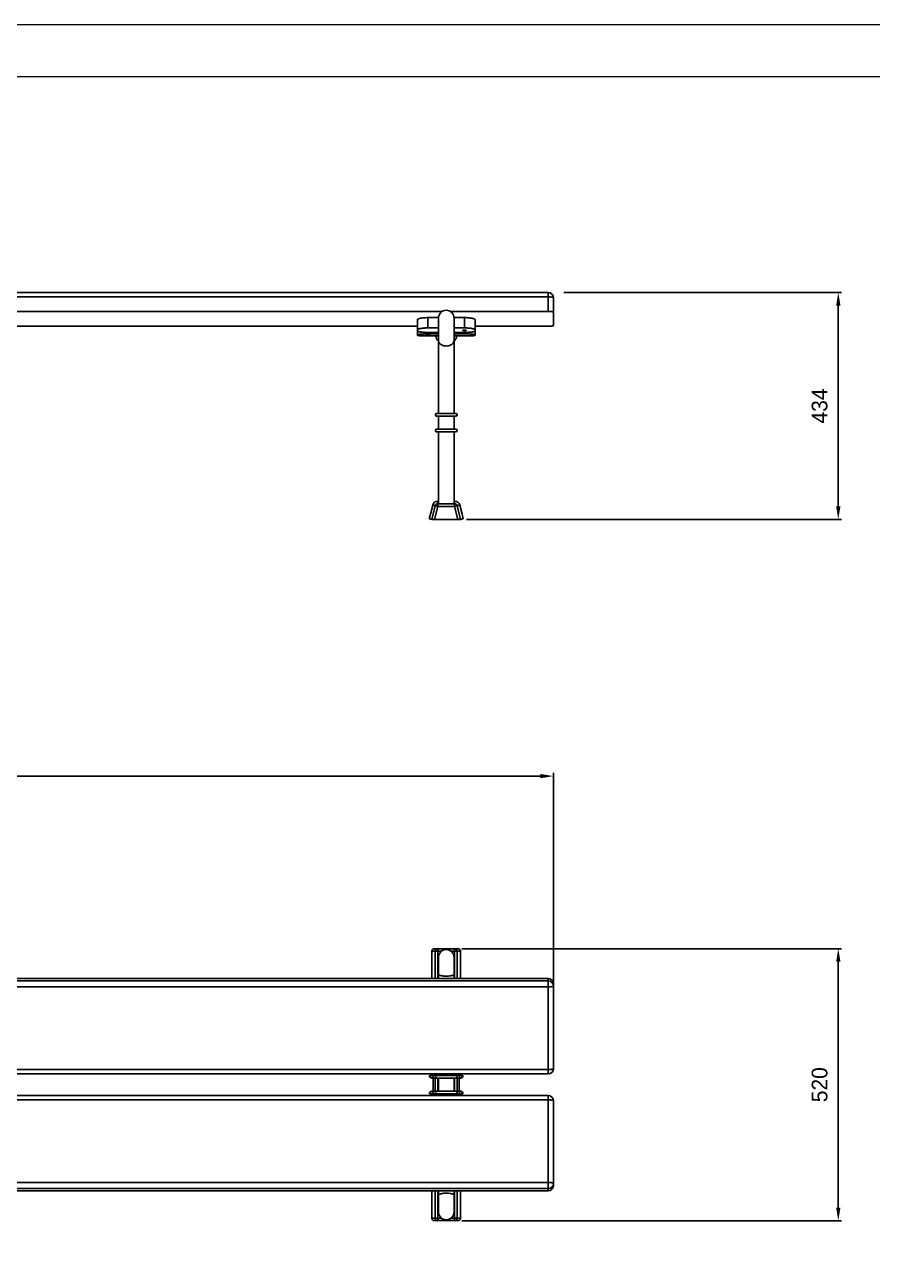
# Model space of a CAD drawing. Header units: millimetres. Extents: x 1249 to 7189, y -2895 to 1305.
# Drawn here: x 2871 to 4492, y -1025 to 1305 of the extents above; entities that cross this region are included whole.
import ezdxf

# ---------------------------------------------------------------- set-up
doc = ezdxf.new("R2010")
doc.units = ezdxf.units.MM
doc.header["$PDSIZE"] = -1
doc.layers.add('tabelka', color=155, linetype='Continuous')
doc.layers.add('WYMIAR', color=96, linetype='Continuous')
doc.dimstyles.new('1-1', dxfattribs={"dimtxt": 30, "dimasz": 25, "dimexe": 6.25, "dimexo": 30, "dimgap": 20.625, "dimtad": 1, "dimdec": 1, "dimtxsty": 'Standard', "dimcen": 0, "dimclrd": 2, "dimclre": 2, "dimclrt": 2, "dimadec": 0, "dimazin": 0, "dimtfac": 1, "dimtdec": 1, "dimtmove": 0, "dimatfit": 3, "dimfxl": 0, "dimarcsym": 0})

# ---------------------------------------------------------------- blocks, each defined once
blk = doc.blocks.new('rzut')
for p, q in [((-223.3, -1243.7), (-223.3, -1295.8)), ((-216.8, -1243.7), (-223.3, -1243.7)), ((-218.2, -1238.7), (-211.9, -1238.7)), ((-216.8, -1243.7), (-211.9, -1243.7)), ((-216.8, -1295.8), (-216.8, -1243.7)), ((-211.9, -1238.7), (-211.9, -1243.7)), ((-211.9, -1238.7), (-179.7, -1238.7)), ((-211.9, -1243.7), (-211.9, -1295.8)), ((-205.2, -1243.7), (-211.9, -1243.7)), ((-210.8, -1255.4), (-210.8, -1287.2)), ((-179.7, -1243.7), (-186.5, -1243.7)), ((-180.8, -1287.2), (-180.8, -1255.4)), ((-179.7, -1238.7), (-179.7, -1243.7)), ((-179.7, -1238.7), (-173.5, -1238.7)), ((-179.7, -1243.7), (-174.9, -1243.7)), ((-179.7, -1295.8), (-179.7, -1243.7)), ((-168.3, -1243.7), (-174.9, -1243.7)), ((-174.9, -1243.7), (-174.9, -1295.8)), ((-168.3, -1243.7), (-168.3, -1295.8)), ((-0.8, -1295.8), (-2380.8, -1295.8)), ((-2380.8, -1300.2), (-0.8, -1300.2)), ((-210.8, -1287.2), (-210.8, -1295.8)), ((-180.8, -1295.8), (-180.8, -1287.2)), ((-0.8, -1300.2), (-0.8, -1295.8)), ((-0.8, -1311.7), (-0.8, -1300.2)), ((-0.8, -1311.7), (-2380.8, -1311.7)), ((-0.8, -1469.7), (-0.8, -1311.7)), ((9.2, -1305.7), (9.2, -1310.1)), ((9.2, -1310.1), (9.2, -1468.1)), ((-2380.8, -1469.7), (-0.8, -1469.7)), ((-2380.8, -1478.1), (-0.8, -1478.1)), ((-228.2, -1483.7), (-226, -1483.7)), ((-219.2, -1481.2), (-225.8, -1481.2)), ((-223.4, -1486.2), (-219.2, -1486.2)), ((-223.3, -1478.1), (-223.3, -1481.2)), ((-220.8, -1511.2), (-220.8, -1486.2)), ((-214.1, -1481.2), (-219.2, -1481.2)), ((-219.2, -1486.2), (-214.1, -1486.2)), ((-216.8, -1481.2), (-216.8, -1478.1)), ((-216.8, -1511.2), (-216.8, -1486.2)), ((-177.6, -1481.2), (-214.1, -1481.2)), ((-214.1, -1486.2), (-177.6, -1486.2)), ((-211.9, -1478.1), (-211.9, -1481.2)), ((-211.9, -1486.2), (-211.9, -1511.2)), ((-210.8, -1478.1), (-210.8, -1481.2)), ((-210.8, -1486.2), (-210.8, -1498.4)), ((-180.8, -1481.2), (-180.8, -1478.1)), ((-180.8, -1498.4), (-180.8, -1486.2)), ((-179.7, -1481.2), (-179.7, -1478.1)), ((-179.7, -1511.2), (-179.7, -1486.2)), ((-172.4, -1481.2), (-177.6, -1481.2)), ((-177.6, -1486.2), (-172.4, -1486.2)), ((-174.9, -1478.1), (-174.9, -1481.2)), ((-174.9, -1486.2), (-174.9, -1511.2)), ((-165.8, -1481.2), (-172.4, -1481.2)), ((-172.4, -1486.2), (-168.2, -1486.2)), ((-170.8, -1486.2), (-170.8, -1511.2)), ((-168.3, -1478.1), (-168.3, -1481.2)), ((-163.4, -1483.7), (-165.6, -1483.7)), ((-0.8, -1478.1), (-0.8, -1469.7)), ((-226, -1513.7), (-228.2, -1513.7)), ((-219.2, -1511.2), (-223.4, -1511.2)), ((-214.1, -1511.2), (-219.2, -1511.2)), ((-177.6, -1511.2), (-214.1, -1511.2)), ((-210.8, -1499), (-210.8, -1511.2)), ((-180.8, -1511.2), (-180.8, -1499)), ((-172.4, -1511.2), (-177.6, -1511.2)), ((-168.2, -1511.2), (-172.4, -1511.2)), ((-165.6, -1513.7), (-163.4, -1513.7)), ((-0.8, -1519.4), (-2380.8, -1519.4)), ((-0.8, -1527.8), (-2380.8, -1527.8)), ((-225.8, -1516.2), (-219.2, -1516.2)), ((-223.3, -1516.2), (-223.3, -1519.4)), ((-219.2, -1516.2), (-214.1, -1516.2)), ((-216.8, -1519.4), (-216.8, -1516.2)), ((-214.1, -1516.2), (-177.6, -1516.2)), ((-211.9, -1516.2), (-211.9, -1519.4)), ((-210.8, -1516.2), (-210.8, -1519.4)), ((-180.8, -1519.4), (-180.8, -1516.2)), ((-179.7, -1519.4), (-179.7, -1516.2)), ((-177.6, -1516.2), (-172.4, -1516.2)), ((-174.9, -1516.2), (-174.9, -1519.4)), ((-172.4, -1516.2), (-165.8, -1516.2)), ((-168.3, -1516.2), (-168.3, -1519.4)), ((-0.8, -1527.8), (-0.8, -1519.4)), ((-0.8, -1685.7), (-0.8, -1527.8)), ((9.2, -1529.4), (9.2, -1687.3)), ((-2380.8, -1685.7), (-0.8, -1685.7)), ((-0.8, -1697.2), (-2380.8, -1697.2)), ((-0.8, -1697.2), (-0.8, -1685.7)), ((-0.8, -1701.6), (-0.8, -1697.2)), ((9.2, -1687.3), (9.2, -1691.8)), ((-2380.8, -1701.6), (-0.8, -1701.6)), ((-223.3, -1701.6), (-223.3, -1753.7)), ((-216.8, -1753.7), (-216.8, -1701.6)), ((-211.9, -1701.6), (-211.9, -1753.7)), ((-210.8, -1701.6), (-210.8, -1710.2)), ((-210.8, -1710.2), (-210.8, -1742)), ((-180.8, -1710.2), (-180.8, -1701.6)), ((-180.8, -1742), (-180.8, -1710.2)), ((-179.7, -1753.7), (-179.7, -1701.6)), ((-174.9, -1701.6), (-174.9, -1753.7)), ((-168.3, -1701.6), (-168.3, -1753.7)), ((-223.3, -1753.7), (-216.8, -1753.7)), ((-211.9, -1758.7), (-218.2, -1758.7)), ((-216.8, -1753.7), (-211.9, -1753.7)), ((-211.9, -1753.7), (-211.9, -1758.7)), ((-211.9, -1753.7), (-205.2, -1753.7)), ((-179.7, -1758.7), (-211.9, -1758.7)), ((-186.5, -1753.7), (-179.7, -1753.7)), ((-179.7, -1753.7), (-174.9, -1753.7)), ((-179.7, -1753.7), (-179.7, -1758.7)), ((-173.5, -1758.7), (-179.7, -1758.7)), ((-174.9, -1753.7), (-168.3, -1753.7))]:
    blk.add_line(p, q)
at = {"flags": 128}
for points in [[(-195.8, -1291.2), (-198.1, -1291.2), (-200.3, -1291.1), (-202.5, -1290.8), (-204.4, -1290.5), (-206.2, -1290.1), (-207.7, -1289.6), (-209, -1289.1), (-209.9, -1288.6), (-210.5, -1288), (-210.8, -1287.3), (-210.8, -1287.2)], [(-180.8, -1287.2), (-180.8, -1287.3), (-181.1, -1288), (-181.7, -1288.6), (-182.6, -1289.1), (-183.9, -1289.6), (-185.4, -1290.1), (-187.2, -1290.5), (-189.2, -1290.8), (-191.3, -1291.1), (-193.5, -1291.2), (-195.8, -1291.2)], [(9.2, -1310.1), (9, -1310.4), (8.4, -1310.7), (7.5, -1311), (6.3, -1311.2), (4.7, -1311.4), (3, -1311.6), (1.1, -1311.7), (-0.8, -1311.7)], [(-0.8, -1469.7), (1.1, -1469.6), (3, -1469.5), (4.7, -1469.4), (6.3, -1469.2), (7.5, -1469), (8.4, -1468.7), (9, -1468.4), (9.2, -1468.1)], [(9.2, -1529.4), (9, -1529), (8.4, -1528.8), (7.5, -1528.5), (6.3, -1528.2), (4.7, -1528), (3, -1527.9), (1.1, -1527.8), (-0.8, -1527.8)], [(-0.8, -1685.7), (1.1, -1685.8), (3, -1685.9), (4.7, -1686), (6.3, -1686.2), (7.5, -1686.4), (8.4, -1686.7), (9, -1687), (9.2, -1687.3)], [(-195.8, -1706.2), (-198.1, -1706.2), (-200.3, -1706.4), (-202.5, -1706.6), (-204.4, -1706.9), (-206.2, -1707.3), (-207.7, -1707.8), (-209, -1708.3), (-209.9, -1708.9), (-210.5, -1709.5), (-210.8, -1710.1), (-210.8, -1710.2)], [(-180.8, -1710.2), (-180.8, -1710.1), (-181.1, -1709.5), (-181.7, -1708.9), (-182.6, -1708.3), (-183.9, -1707.8), (-185.4, -1707.3), (-187.2, -1706.9), (-189.2, -1706.6), (-191.3, -1706.4), (-193.5, -1706.2), (-195.8, -1706.2)]]:
    blk.add_lwpolyline(points, dxfattribs=at)
for centre, radius, start, end in [((-211.8, -1243.6), 4.93, 90.882, 180.8544), ((-195.8, -1255.4), 15, 0, 180), ((-179.8, -1243.6), 4.93, 359.1456, 89.118), ((-0.8, -1305.7), 9.94, 0.3678, 90.3635), ((-0.8, -1310.2), 9.94, 0.3678, 90.3635), ((-225.8, -1483.7), 2.46, 90.8798, 180.8577), ((-219.2, -1483.7), 2.46, 90.8798, 180.8577), ((-219.2, -1483.8), 2.46, 179.1423, 269.1201), ((-214.1, -1483.7), 2.5, 90, 270), ((-177.6, -1483.7), 2.5, 270, 90), ((-172.4, -1483.7), 2.46, 359.1423, 89.1202), ((-172.4, -1483.8), 2.46, 270.8799, 0.8577), ((-165.9, -1483.7), 2.46, 359.1423, 89.1202), ((-0.8, -1468.1), 10, 270, 0), ((-225.8, -1513.8), 2.46, 179.1424, 269.1201), ((-219.2, -1513.7), 2.46, 90.8798, 180.8577), ((-219.2, -1513.8), 2.46, 179.1424, 269.1201), ((-214.1, -1513.7), 2.5, 90, 270), ((-177.6, -1513.7), 2.5, 270, 90), ((-172.4, -1513.7), 2.46, 359.1423, 89.1202), ((-172.4, -1513.8), 2.46, 270.8799, 0.8576), ((-165.9, -1513.8), 2.46, 270.8799, 0.8576), ((-0.8, -1529.4), 10, 0, 90), ((-0.8, -1687.3), 9.94, 269.6365, 359.6322), ((-0.8, -1691.7), 9.94, 269.6365, 359.6322), ((-195.8, -1742), 15, 180, 0), ((-211.8, -1753.8), 4.93, 179.1456, 269.1183), ((-179.8, -1753.8), 4.93, 270.8817, 0.8544)]:
    blk.add_arc(centre, radius, start, end)
for centre, major_axis, start_param, end_param in [((-218.2, -1243.7), (-5.15, 0), 4.712389, 6.283185), ((-173.5, -1243.7), (-5.15, 0), 3.141593, 4.712389), ((-223.4, -1483.7), (-2.58, 0), 0, 1.570796), ((-168.2, -1483.7), (2.58, 0), 4.712389, 6.283185), ((-223.4, -1513.7), (-2.58, 0), 4.712389, 6.283185), ((-168.2, -1513.7), (2.58, 0), 0, 1.570796), ((-218.2, -1753.7), (5.15, 0), 3.141593, 4.712389), ((-173.5, -1753.7), (5.15, 0), 4.712389, 6.283185)]:
    blk.add_ellipse(centre, major_axis=major_axis, ratio=0.970143, start_param=start_param, end_param=end_param)
blk = doc.blocks.new('front')
for p, q in [((-0.8, -172.1), (-2380.8, -172.1)), ((-0.8, -180.5), (-2380.8, -180.5)), ((-0.8, -180.5), (-0.8, -172.1)), ((-0.8, -208.1), (-0.8, -180.5)), ((9.2, -182.1), (9.2, -209.7)), ((-1183, -208.1), (-203.7, -208.1)), ((-188, -208.1), (-0.8, -208.1)), ((-250.8, -243.5), (-250.8, -223.9)), ((-230.8, -220.1), (-230.8, -239.7)), ((-230.8, -220.1), (-210.8, -220.1)), ((-210.8, -220.9), (-210.8, -263.7)), ((-180.8, -220.1), (-160.8, -220.1)), ((-180.8, -263.7), (-180.8, -220.9)), ((-160.8, -239.7), (-160.8, -220.1)), ((-140.8, -223.9), (-140.8, -243.5)), ((9.2, -235.1), (9.2, -209.7)), ((-1135.8, -236.7), (-250.8, -236.7)), ((-250.8, -243.5), (-250.8, -245.3)), ((-250.8, -253), (-250.8, -245.3)), ((-250.8, -253), (-250.8, -253.9)), ((-230.8, -239.7), (-210.8, -239.7)), ((-230.8, -248.3), (-210.8, -248.3)), ((-230.8, -248.3), (-230.8, -251.1)), ((-230.8, -251.1), (-210.8, -251.1)), ((-230.8, -255.1), (-210.8, -255.1)), ((-180.8, -239.7), (-160.8, -239.7)), ((-180.8, -248.3), (-160.8, -248.3)), ((-180.8, -251.1), (-160.8, -251.1)), ((-180.8, -255.1), (-160.8, -255.1)), ((-160.8, -251.1), (-160.8, -248.3)), ((-140.8, -236.7), (-0.8, -236.7)), ((-140.8, -243.5), (-140.8, -245.3)), ((-140.8, -245.3), (-140.8, -253)), ((-140.8, -253), (-140.8, -253.9)), ((-210.8, -263.7), (-210.8, -403.4)), ((-180.8, -403.4), (-180.8, -263.7)), ((-177.6, -403.4), (-214.1, -403.4)), ((-214.1, -408.4), (-177.6, -408.4)), ((-210.8, -408.4), (-210.8, -420.6)), ((-180.8, -420.6), (-180.8, -408.4)), ((-177.6, -433.4), (-214.1, -433.4)), ((-214.1, -438.4), (-177.6, -438.4)), ((-210.8, -420.6), (-210.8, -420.9)), ((-210.8, -420.9), (-210.8, -421.2)), ((-210.8, -421.2), (-210.8, -433.4)), ((-210.8, -438.4), (-210.8, -575.8)), ((-180.8, -420.9), (-180.8, -420.6)), ((-180.8, -421.2), (-180.8, -420.9)), ((-180.8, -433.4), (-180.8, -421.2)), ((-180.8, -575.9), (-180.8, -438.4)), ((-221.7, -578.5), (-226, -595.9)), ((-223.3, -605.9), (-216.8, -579.7)), ((-220.9, -595.9), (-216.8, -579.7)), ((-211.9, -580.9), (-218.2, -605.9)), ((-210.8, -570.8), (-211.9, -570.8)), ((-211.9, -570.8), (-211.9, -575.8)), ((-211.9, -575.8), (-210.8, -575.8)), ((-211.9, -575.9), (-211.9, -580.9)), ((-211.9, -575.9), (-199, -575.9)), ((-179.7, -580.9), (-211.9, -580.9)), ((-192.7, -575.9), (-179.7, -575.9)), ((-179.7, -570.8), (-180.8, -570.8)), ((-180.8, -575.8), (-179.7, -575.8)), ((-179.7, -570.8), (-179.7, -575.8)), ((-179.7, -575.9), (-179.7, -580.9)), ((-173.5, -605.9), (-179.7, -580.9)), ((-174.9, -579.7), (-168.3, -605.9)), ((-174.8, -579.7), (-170.8, -595.9)), ((-165.6, -595.9), (-170, -578.5)), ((-226, -595.9), (-228.2, -604.7)), ((-223.4, -605.9), (-220.9, -595.9)), ((-168.3, -605.9), (-170.8, -595.9)), ((-165.6, -595.9), (-163.4, -604.7)), ((-218.2, -605.9), (-223.3, -605.9)), ((-218.2, -605.9), (-173.5, -605.9)), ((-168.3, -605.9), (-173.5, -605.9))]:
    blk.add_line(p, q)
at = {"flags": 128}
for points in [[(-0.8, -180.5), (1.1, -180.5), (3, -180.6), (4.7, -180.7), (6.3, -180.9), (7.5, -181.2), (8.4, -181.4), (9, -181.7), (9.2, -182.1)], [(9.2, -209.7), (9, -209.4), (8.4, -209.1), (7.5, -208.8), (6.3, -208.6), (4.7, -208.4), (3, -208.2), (1.1, -208.1), (-0.8, -208.1)], [(-210.8, -255.7), (-210.9, -255.5), (-211, -255.1)], [(-180.6, -255.1), (-180.8, -255.5), (-180.8, -255.7)], [(-0.8, -236.7), (1.1, -236.7), (3, -236.6), (4.7, -236.4), (6.3, -236.2), (7.5, -236), (8.4, -235.7), (9, -235.4), (9.2, -235.1)], [(-195.8, -274.4), (-198.1, -274.3), (-200.3, -273.9), (-202.5, -273.3), (-204.4, -272.4), (-206.2, -271.4), (-207.7, -270.2), (-209, -268.8), (-209.9, -267.3), (-210.5, -265.7), (-210.8, -264.1), (-210.8, -263.7)], [(-180.8, -263.7), (-180.8, -264.1), (-181.1, -265.7), (-181.7, -267.3), (-182.6, -268.8), (-183.9, -270.2), (-185.4, -271.4), (-187.2, -272.4), (-189.2, -273.3), (-191.3, -273.9), (-193.5, -274.3), (-195.8, -274.4)], [(-221.7, -578.5), (-221.5, -578.5), (-221, -578.6), (-220.2, -578.8), (-219.2, -579.1), (-218.3, -579.3), (-217.5, -579.5), (-217, -579.6), (-216.8, -579.7)], [(-216.8, -579.7), (-216.7, -579.7), (-216.4, -579.8), (-215.9, -579.9), (-215.3, -580), (-214.6, -580.2), (-213.8, -580.4), (-212.9, -580.7), (-211.9, -580.9)], [(-179.7, -580.9), (-178.8, -580.7), (-177.9, -580.4), (-177, -580.2), (-176.3, -580), (-175.7, -579.9), (-175.2, -579.8), (-175, -579.7), (-174.9, -579.7)], [(-170, -578.5), (-170.2, -578.5), (-170.7, -578.6), (-171.5, -578.8), (-172.4, -579.1), (-173.3, -579.3), (-174.1, -579.5), (-174.6, -579.6), (-174.8, -579.7)], [(-228.2, -604.7), (-228, -604.7), (-227.5, -604.8), (-226.7, -605), (-225.8, -605.3), (-224.9, -605.5), (-224.1, -605.7), (-223.6, -605.8), (-223.4, -605.9)], [(-163.4, -604.7), (-163.6, -604.7), (-164.1, -604.8), (-164.9, -605), (-165.8, -605.3), (-166.8, -605.5), (-167.6, -605.7), (-168.1, -605.8), (-168.3, -605.9)]]:
    blk.add_lwpolyline(points, dxfattribs=at)
for centre, radius, start, end in [((-0.8, -182.1), 10, 0, 90), ((-195.8, -220.9), 15, 0, 180), ((-231.7, -241.5), 12.3, 257.9758, 274.1817), ((-230, -239.6), 14.2, 266.8677, 280.9751), ((-195.8, -250.9), 20.7, 191.6224, 223.6759), ((-195.8, -250.9), 20.7, 316.3241, 348.3776), ((-162.2, -239.5), 5.48, 248.7369, 269.4631), ((-159.5, -239.5), 5.48, 270.5366, 291.2647), ((-214.1, -405.9), 2.5, 90, 270), ((-177.6, -405.9), 2.5, 270, 90), ((-214.1, -435.9), 2.5, 90, 270), ((-177.6, -435.9), 2.5, 270, 90), ((-211.9, -580.9), 10, 90, 165.9638), ((-211.9, -580.9), 5.05, 90, 165.9638), ((-211.9, -580.9), 5, 90, 165.9638), ((-179.7, -580.9), 10, 14.0362, 90), ((-179.7, -580.9), 5.05, 14.0362, 90), ((-179.7, -580.9), 5, 14.0362, 90)]:
    blk.add_arc(centre, radius, start, end)
for points, knots in [([(-250.8, -223.9), (-250.8, -223.7), (-250.7, -223.3), (-249.8, -222.7), (-248.4, -222.1), (-246.5, -221.6), (-244.2, -221.1), (-241.5, -220.7), (-238.5, -220.4), (-234.9, -220.2), (-232.3, -220.1), (-230.8, -220.1)], [0, 0, 0, 0, 0.105853, 0.214774, 0.320627, 0.429551, 0.535389, 0.644295, 0.750144, 0.85906, 1, 1, 1, 1]), ([(-160.8, -220.1), (-159.7, -220.1), (-157.5, -220.1), (-154.2, -220.3), (-151.1, -220.6), (-148.3, -221), (-145.8, -221.4), (-143.8, -221.9), (-142.2, -222.5), (-141.1, -223.2), (-140.9, -223.6), (-140.8, -223.9)], [0, 0, 0, 0, 0.105861, 0.214791, 0.320649, 0.429579, 0.535435, 0.644362, 0.750207, 0.859121, 1, 1, 1, 1]), ([(-230.8, -239.7), (-231.9, -239.7), (-234.2, -239.7), (-237.4, -239.9), (-240.5, -240.2), (-243.3, -240.6), (-245.8, -241), (-247.8, -241.5), (-249.4, -242.1), (-250.6, -242.8), (-250.7, -243.2), (-250.8, -243.5)], [0, 0, 0, 0, 0.105861, 0.214792, 0.32065, 0.42958, 0.535439, 0.644367, 0.75021, 0.859126, 1, 1, 1, 1]), ([(-250.8, -245.3), (-250.8, -245.5), (-250.7, -245.9), (-249.8, -246.4), (-248.4, -246.8), (-246.5, -247.3), (-244.2, -247.6), (-241.5, -247.9), (-238.5, -248.1), (-234.9, -248.3), (-232.3, -248.3), (-230.8, -248.3)], [0, 0, 0, 0, 0.107377, 0.214752, 0.322129, 0.429504, 0.536903, 0.6443, 0.751716, 0.859129, 1, 1, 1, 1]), ([(-230.8, -251.1), (-231.9, -251.1), (-234.2, -251.1), (-237.5, -251.2), (-240.6, -251.4), (-243.4, -251.6), (-245.8, -251.8), (-247.9, -252.1), (-249.4, -252.4), (-250.6, -252.7), (-250.7, -252.9), (-250.8, -253)], [0, 0, 0, 0, 0.107396, 0.214794, 0.322188, 0.429584, 0.536984, 0.644384, 0.751775, 0.859165, 1, 1, 1, 1]), ([(-250.8, -253.9), (-250.8, -254), (-250.7, -254.2), (-249.8, -254.4), (-248.4, -254.5), (-246.5, -254.7), (-244.2, -254.8), (-241.5, -254.9), (-238.5, -255), (-234.9, -255.1), (-232.3, -255.1), (-230.8, -255.1)], [0, 0, 0, 0, 0.107396, 0.214792, 0.32219, 0.429587, 0.53696, 0.644333, 0.751709, 0.859085, 1, 1, 1, 1]), ([(-228.4, -253.7), (-228.1, -253.7), (-227.6, -253.6), (-227.3, -253.5), (-227.4, -253.4), (-227.8, -253.3), (-228.6, -253.3), (-229.7, -253.2), (-230.9, -253.2), (-232, -253.2), (-233.1, -253.3), (-233.8, -253.3), (-234.3, -253.4), (-234.3, -253.5), (-234, -253.6), (-233.3, -253.7), (-232.3, -253.7), (-231.2, -253.8), (-230, -253.8), (-229, -253.7), (-228.5, -253.7), (-228.4, -253.7)], [0, 0, 0, 0, 0.0537738, 0.1075579, 0.1614993, 0.215487, 0.2693927, 0.3231173, 0.376646, 0.430049, 0.4834559, 0.5369851, 0.590708, 0.64461, 0.6985975, 0.7525392, 0.8063278, 0.8599122, 0.9133423, 0.9667353, 1, 1, 1, 1]), ([(-161.6, -243.9), (-161.7, -243.9), (-162.3, -243.9), (-163.1, -244), (-163.9, -244.2), (-164.3, -244.4), (-164.3, -244.6), (-164, -244.7), (-163.3, -244.9), (-162.6, -245), (-162.2, -245)], [0, 0, 0, 0, 0.058535, 0.192207, 0.326201, 0.460679, 0.595601, 0.730722, 0.865719, 1, 1, 1, 1]), ([(-162.2, -245), (-161.9, -245), (-161.1, -245.1), (-160.1, -245.1), (-159.6, -245), (-159.4, -245)], [0, 0, 0, 0, 0.404064, 0.808176, 1, 1, 1, 1]), ([(-160.1, -243.9), (-160.5, -243.9), (-161, -243.9), (-161.5, -243.9), (-161.6, -243.9)], [0, 0, 0, 0, 0.790464, 1, 1, 1, 1]), ([(-140.8, -243.5), (-140.9, -243.3), (-141, -242.9), (-141.9, -242.3), (-143.2, -241.7), (-145.1, -241.2), (-147.5, -240.7), (-150.2, -240.3), (-153.2, -240), (-156.7, -239.8), (-159.3, -239.7), (-160.8, -239.7)], [0, 0, 0, 0, 0.107385, 0.21477, 0.322157, 0.429542, 0.536914, 0.644285, 0.751668, 0.859053, 1, 1, 1, 1]), ([(-160.8, -248.3), (-159.7, -248.3), (-157.4, -248.3), (-154.2, -248.2), (-151.1, -248), (-148.3, -247.7), (-145.8, -247.4), (-143.8, -247), (-142.2, -246.5), (-141.1, -246), (-140.9, -245.6), (-140.8, -245.3)], [0, 0, 0, 0, 0.107373, 0.214746, 0.32212, 0.42949, 0.536886, 0.644284, 0.751697, 0.859112, 1, 1, 1, 1]), ([(-140.8, -253), (-140.9, -253), (-141, -252.8), (-141.9, -252.5), (-143.2, -252.2), (-145.1, -251.9), (-147.4, -251.6), (-150.1, -251.4), (-153.2, -251.2), (-156.7, -251.1), (-159.3, -251.1), (-160.8, -251.1)], [0, 0, 0, 0, 0.105839, 0.214747, 0.320585, 0.429492, 0.535337, 0.644244, 0.750109, 0.859038, 1, 1, 1, 1]), ([(-160.8, -255.1), (-159.7, -255.1), (-157.4, -255.1), (-154.2, -255), (-151.1, -255), (-148.3, -254.9), (-145.8, -254.7), (-143.8, -254.6), (-142.2, -254.4), (-141.1, -254.2), (-140.9, -254), (-140.8, -253.9)], [0, 0, 0, 0, 0.107388, 0.214779, 0.322168, 0.429558, 0.536943, 0.644328, 0.751702, 0.859075, 1, 1, 1, 1]), ([(-159.4, -245), (-159.2, -245), (-158.8, -245), (-158.2, -244.9), (-157.6, -244.7), (-157.3, -244.5), (-157.4, -244.3), (-157.8, -244.1), (-158.7, -244), (-159.5, -243.9), (-160, -243.9), (-160.1, -243.9)], [0, 0, 0, 0, 0.069043, 0.152275, 0.286823, 0.421398, 0.556358, 0.691421, 0.826261, 0.960647, 1, 1, 1, 1]), ([(-199, -575.9), (-198.4, -575.9), (-197.2, -575.9), (-195.1, -575.9), (-193.6, -575.9), (-192.7, -575.9)], [0, 0, 0, 0, 0.276323, 0.561153, 1, 1, 1, 1])]:
    blk.add_open_spline(points, degree=3, knots=knots)
blk = doc.blocks.new('*D12')
at = {"layer": 'Defpoints', "color": 0}
for p in [(3872, 791.8), (3686.1, 357.9), (4426.5, 357.9)]:
    blk.add_point(p, dxfattribs=at)
at = {"layer": 'WYMIAR', "color": 2, "lineweight": -2}
for p, q in [((3902, 791.8), (4432.8, 791.8)), ((4426.5, 766.8), (4426.5, 382.9)), ((3716.1, 357.9), (4432.8, 357.9))]:
    blk.add_line(p, q, dxfattribs=at)
at = {"layer": 'WYMIAR', "color": 2}
for points in [[(4422.4, 766.8), (4430.7, 766.8), (4426.5, 791.8)], [(4422.4, 382.9), (4430.7, 382.9), (4426.5, 357.9)]]:
    blk.add_solid(points, dxfattribs=at)
at = {"layer": 'WYMIAR', "color": 2, "insert": (4390.9, 574.8), "char_height": 30, "attachment_point": 5, "rotation": 90}
blk.add_mtext('434', dxfattribs=at)
blk = doc.blocks.new('*D13')
at = {"layer": 'Defpoints', "color": 0}
for p in [(3677, -463), (4426.5, -463), (3677, -983)]:
    blk.add_point(p, dxfattribs=at)
at = {"layer": 'WYMIAR', "color": 2, "lineweight": -2}
for p, q in [((3707, -463), (4432.8, -463)), ((4426.5, -958), (4426.5, -488)), ((3707, -983), (4432.8, -983))]:
    blk.add_line(p, q, dxfattribs=at)
at = {"layer": 'WYMIAR', "color": 2}
for points in [[(4422.4, -488), (4430.7, -488), (4426.5, -463)], [(4422.4, -958), (4430.7, -958), (4426.5, -983)]]:
    blk.add_solid(points, dxfattribs=at)
at = {"layer": 'WYMIAR', "color": 2, "insert": (4390.9, -723), "char_height": 30, "attachment_point": 5, "rotation": 90}
blk.add_mtext('520', dxfattribs=at)
blk = doc.blocks.new('*D16')
at = {"layer": 'Defpoints', "color": 0}
for p in [(3882, -132.9), (1482, -565.2), (3882, -585.5)]:
    blk.add_point(p, dxfattribs=at)
at = {"layer": 'WYMIAR', "color": 2, "lineweight": -2}
for p, q in [((1482, -535.2), (1482, -126.7)), ((1507, -132.9), (3857, -132.9)), ((3882, -555.5), (3882, -126.7))]:
    blk.add_line(p, q, dxfattribs=at)
at = {"layer": 'WYMIAR', "color": 2}
for points in [[(1507, -128.8), (1507, -137.1), (1482, -132.9)], [(3857, -128.8), (3857, -137.1), (3882, -132.9)]]:
    blk.add_solid(points, dxfattribs=at)
at = {"layer": 'WYMIAR', "color": 2, "insert": (2682, -97.3), "char_height": 30, "attachment_point": 5}
blk.add_mtext('2400', dxfattribs=at)

msp = doc.modelspace()

# ---------------------------------------------------------------- linework, layer by layer
at = {"layer": 'tabelka', "lineweight": 5}
for points in [[(1249.09, 1304.52), (7189.09, 1304.52), (7189.09, -2895.48), (1249.09, -2895.48)], [(1349.09, 1204.52), (7089.09, 1204.52), (7089.09, -2795.48), (1349.09, -2795.48)]]:
    msp.add_lwpolyline(points, close=True, dxfattribs=at)

# ---------------------------------------------------------------- block references
for name, p in [('front', (3872.86, 963.82)), ('rzut', (3872.86, 775.73))]:
    msp.add_blockref(name, p)

# ---------------------------------------------------------------- dimensions: what is measured, and where the dimension line sits
at = {"layer": 'WYMIAR'}
dim = msp.add_linear_dim(base=(4426.52, 357.93), p1=(3872.04, 791.77), p2=(3686.11, 357.93), angle=90, text='434', dimstyle='1-1', dxfattribs=at)
dim.commit()
dim.dimension.update_dxf_attribs({"geometry": '*D12', "text_midpoint": (4390.89, 574.85)})
dim = msp.add_linear_dim(base=(3882.04, -132.95), p1=(1482.04, -565.17), p2=(3882.04, -585.51), dimstyle='1-1', dxfattribs=at)
dim.commit()
dim.dimension.update_dxf_attribs({"geometry": '*D16', "text_midpoint": (2682.04, -97.32)})
dim = msp.add_linear_dim(base=(4426.52, -462.98), p1=(3677.04, -982.98), p2=(3677.04, -462.98), angle=90, dimstyle='1-1', dxfattribs=at)
dim.commit()
dim.dimension.update_dxf_attribs({"geometry": '*D13', "text_midpoint": (4390.89, -722.98)})

doc.saveas('drawing.dxf')
